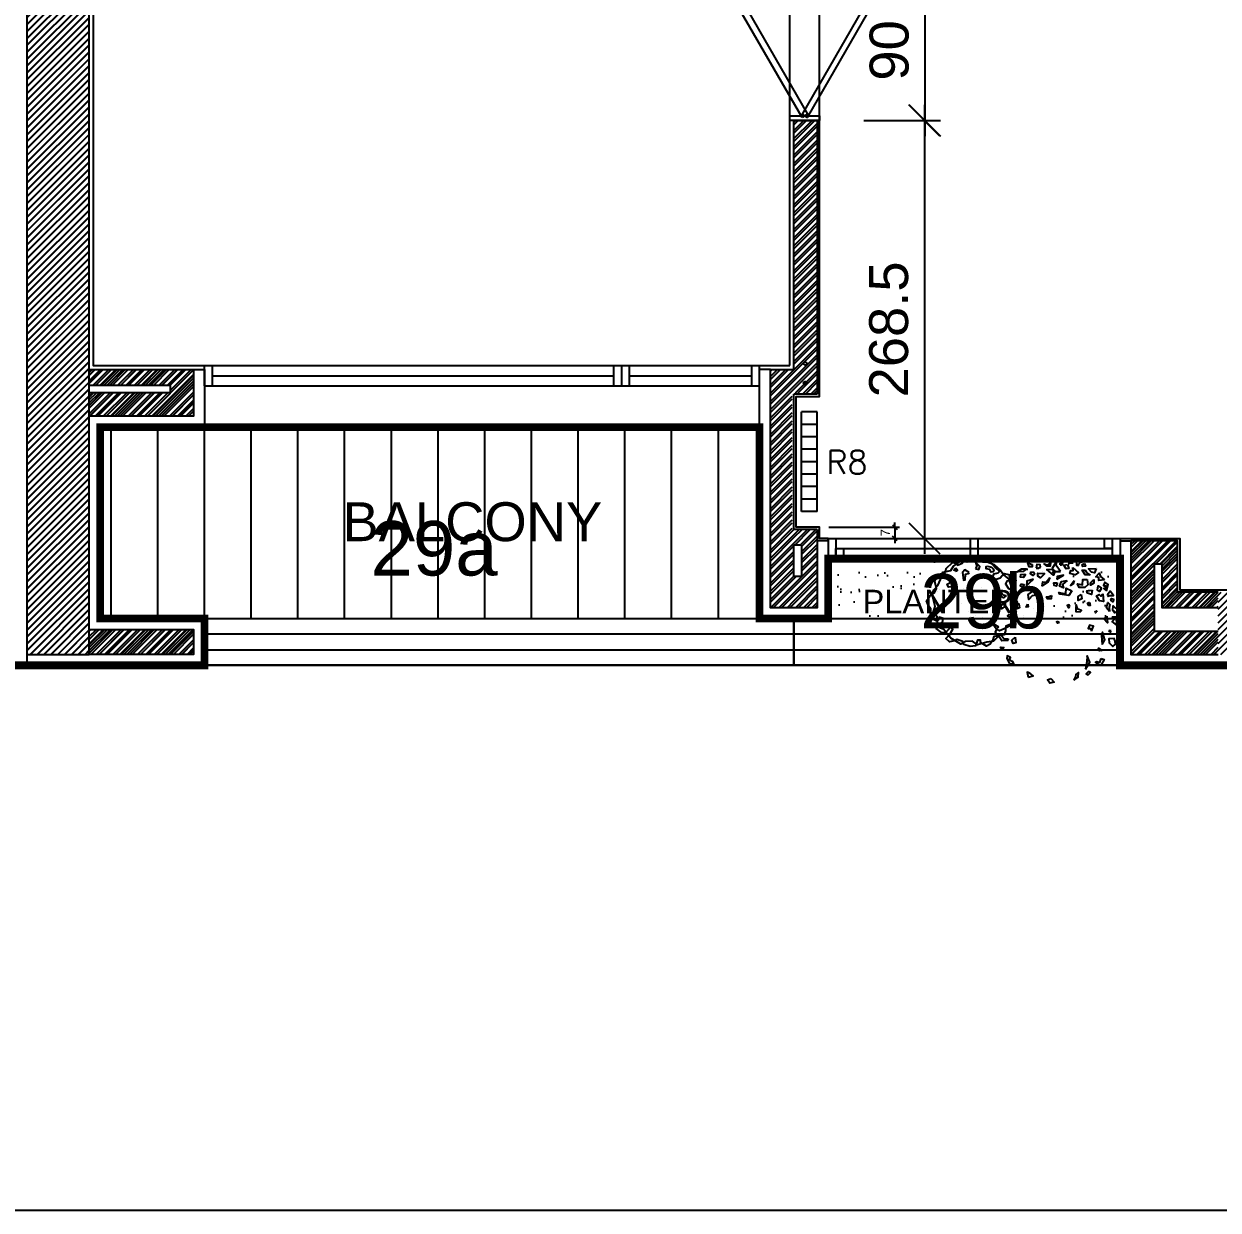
# Model space of a CAD drawing. Extents: x 0 to 47, y -4.1 to 58.5.
# Drawn here: x 27.35 to 35.02, y 0 to 7.62 of the extents above; entities that cross this region are included whole.
import ezdxf
from ezdxf.enums import TextEntityAlignment as Align

# ---------------------------------------------------------------- set-up
doc = ezdxf.new("R2010")
doc.units = 0
doc.header["$MEASUREMENT"] = 0
doc.header["$PDMODE"] = 35
doc.header["$PDSIZE"] = 0.3
doc.linetypes.add('HIDDEN2', pattern=[0.1875, 0.125, -0.0625])
doc.layers.get('0').update_dxf_attribs({"linetype": 'CONTINUOUS'})
doc.layers.get('DEFPOINTS').update_dxf_attribs({"linetype": 'CONTINUOUS'})
for name, color, linetype in [('03', 3, 'CONTINUOUS'), ('04', 4, 'CONTINUOUS'), ('05', 5, 'CONTINUOUS'), ('A-ALU', 9, 'CONTINUOUS'), ('A-AREAS', 6, 'CONTINUOUS'), ('A-AREAS-TXT', 6, 'CONTINUOUS'), ('A-BALUST', 1, 'CONTINUOUS'), ('a-dim', 3, 'CONTINUOUS'), ('A-DOORS', 1, 'CONTINUOUS'), ('A-HATCH-CONC', 8, 'CONTINUOUS'), ('A-HATCH-WALL', 8, 'CONTINUOUS'), ('A-NOMENCLATURE', 3, 'CONTINUOUS'), ('A-PLASTER', 8, 'CONTINUOUS'), ('A-PORTE', 1, 'CONTINUOUS'), ('A-PROJECTION', 9, 'CONTINUOUS'), ('a-revetement', 1, 'CONTINUOUS'), ('a-text-red', 10, 'CONTINUOUS'), ('A-TILES', 137, 'CONTINUOUS'), ('A-TREES', 63, 'CONTINUOUS'), ('A-WALL', 4, 'CONTINUOUS'), ('areaexe', 2, 'CONTINUOUS'), ('Parcelle$0$N-PLOT', 5, 'CONTINUOUS'), ('S-2ND-3RD-4-5-6TH$0$A-STR 2-3-4-5-6', 2, 'CONTINUOUS')]:
    doc.layers.add(name, color=color, linetype=linetype)
doc.styles.add('A100-STEXT', font='Arial Regular.ttf', dxfattribs={"height": 0.25})
doc.styles.add('ATTR', font='romans.shx', dxfattribs={"width": 0.8, "height": 0.7})
doc.styles.add('ROMANS', font='romans')
doc.styles.add('STYLE1', font='Arial Regular.ttf')
doc.dimstyles.new('A100-DIM', dxfattribs={"dimtxt": 0.25, "dimasz": 0.2, "dimexe": 0.1, "dimexo": 0.3, "dimgap": 0.1, "dimtad": 1, "dimlfac": 100, "dimrnd": 0.5, "dimdsep": 46, "dimtxsty": 'A100-STEXT', "dimblk1": 'OBLIQUE', "dimblk2": 'OBLIQUE', "dimsah": 1, "dimcen": -0.05, "dimdle": 0.1, "dimclrd": 15, "dimclre": 15, "dimclrt": 256, "dimadec": 0, "dimazin": 0, "dimtfac": 0.28, "dimtix": 1, "dimtmove": 2, "dimatfit": 3, "dimldrblk": 'OBLIQUE', "dimfxl": 1, "dimtolj": 1, "dimarcsym": 0})
doc.dimstyles.new('A50-DIM', dxfattribs={"dimtxt": 0.1, "dimasz": 0.05, "dimexe": 0.05, "dimexo": 0.1, "dimgap": 0.05, "dimtad": 1, "dimlfac": 100, "dimrnd": 0.5, "dimdsep": 46, "dimtxsty": 'STYLE1', "dimblk": 'OBLIQUE', "dimcen": 0.05, "dimdle": 0.05, "dimclrd": 35, "dimclre": 35, "dimclrt": 256, "dimadec": 0, "dimazin": 0, "dimtfac": 1.4, "dimtix": 1, "dimtmove": 2, "dimatfit": 3, "dimldrblk": 'OPEN90', "dimfxl": 1, "dimtolj": 1, "dimarcsym": 0})
pattern_1 = [(45, (-320.71739, 136.79094), (-0.0265165043, 0.0265165043), []), (45, (-320.699712, 136.79094), (-0.0265165043, 0.0265165043), [])]

# ---------------------------------------------------------------- blocks, each defined once
blk = doc.blocks.new('DEC6')
for points in [[(-54.284, 20.69), (-46.215, 15.988), (-45.848, 14.107), (-55.018, 16.458), (-57.585, 10.345), (-52.817, 1.881), (-56.485, -3.291), (-58.319, -8.934), (-54.284, -13.636), (-49.149, -19.279), (-51.35, -24.921), (-51.35, -30.564), (-49.149, -35.736), (-39.979, -36.677), (-37.779, -34.326), (-34.845, -36.677), (-37.412, -44.67), (-32.644, -49.843), (-23.841, -53.134), (-20.54, -50.783), (-12.471, -53.605), (-11.004, -56.896), (-6.602, -62.539), (0, -62.069), (-0.734, -55.015), (0.367, -46.081), (4.768, -46.081), (5.135, -55.956), (9.536, -59.247), (18.706, -59.247), (18.706, -51.724), (17.605, -47.492), (19.806, -43.26), (24.941, -45.141), (23.841, -48.902), (25.308, -51.253), (33.377, -53.134), (41.08, -43.26), (45.848, -41.849), (52.45, -38.558), (52.817, -30.564), (50.616, -23.04), (52.083, -16.928), (56.851, -13.636), (60.152, -10.815), (61.986, -4.232), (59.052, 1.411), (52.817, 1.411), (51.716, 4.703), (56.485, 5.173), (57.218, 9.405), (59.052, 12.226), (57.218, 23.982), (53.55, 25.862), (49.883, 25.392), (46.582, 31.505), (47.315, 37.618), (43.647, 44.671), (32.277, 46.082), (28.609, 49.844), (27.876, 55.016), (19.439, 58.308), (16.505, 55.956), (5.502, 54.546), (4.401, 55.486), (0, 54.076), (0.367, 51.254), (4.034, 46.082), (2.567, 41.85), (-2.201, 41.85), (-6.236, 47.963), (-6.236, 55.486), (-12.471, 58.778), (-19.073, 54.076), (-15.772, 50.314), (-16.505, 46.082), (-23.841, 43.731), (-34.111, 47.493), (-37.412, 43.261), (-33.377, 36.207), (-39.979, 27.743), (-47.682, 36.207), (-51.717, 32.445), (-46.582, 23.982), (-49.149, 21.631)], [(-22.374, 49.844), (-33.011, 46.552), (-36.678, 40.439), (-44.748, 36.207), (-49.149, 30.094), (-48.049, 25.392), (-51.717, 19.279), (-56.852, 10.815), (-57.218, 5.643), (-53.184, -2.351), (-50.249, -8.463), (-45.848, -9.404), (-46.582, -13.166), (-53.184, -16.928), (-52.45, -24.451), (-46.215, -31.034), (-38.879, -41.849), (-30.443, -42.319), (-23.107, -48.432), (-20.54, -55.015), (-5.135, -57.366), (3.301, -55.956), (9.903, -54.075), (14.304, -55.485), (21.64, -53.134), (27.876, -46.081), (35.211, -45.141), (38.512, -37.147), (45.481, -31.504), (51.716, -27.272), (53.55, -20.689), (53.55, -12.696), (55.384, -4.232), (59.419, 5.643), (52.45, 14.107), (53.184, 20.69), (49.883, 31.975), (42.914, 36.677), (38.879, 43.731), (32.644, 48.903), (26.042, 50.314), (21.273, 54.076), (11.737, 56.897), (0, 56.427), (-7.703, 54.076), (-15.405, 54.076)], [(17.239, 49.844), (12.104, 51.725), (8.803, 51.725), (6.602, 49.844), (6.602, 48.433), (8.436, 46.552), (11.737, 47.963), (16.505, 45.612), (18.339, 48.433)], [(17.972, 35.737), (14.304, 35.267), (15.772, 30.565), (19.806, 31.505)], [(27.876, 37.148), (23.474, 39.029), (24.941, 42.79), (33.377, 43.731), (28.609, 40.439)], [(31.177, 27.743), (38.146, 26.803), (38.146, 21.631), (30.81, 14.577), (29.343, 16.458), (33.377, 22.571), (31.177, 25.862)], [(49.149, 21.16), (45.481, 20.22), (46.215, 17.869), (49.516, 16.928)], [(2.567, 0), (0, 0), (0.733, -1.41)], [(41.813, 2.822), (36.678, -1.88), (40.713, -5.642), (44.748, -3.291)]]:
    blk.add_lwpolyline(points, close=True)
at = {"style": 'ATTR', "width": 0.8, "flags": 9}
blk.add_attdef('ESTCODE', (0, 0), '', height=0.7, dxfattribs=at)
blk = doc.blocks.new('DEC1')
for points in [[(-17.825703, 50.144688), (-15.340965, 55.637398), (-11.893769, 55.475018), (-12.802246, 52.160138), (-14.540878, 53.429518), (-15.347061, 51.420148), (-14.679306, 50.283108)], [(-10.286347, 57.002498), (-6.636353, 53.173978), (-4.977264, 55.300948), (-2.322731, 54.024758), (-2.654549, 58.704078), (-5.640907, 57.002498)], [(2.096443, 60.253408), (0.995445, 56.151728), (3.318161, 54.875548), (7.299967, 55.726328)], [(13.272677, 57.002498), (10.949967, 55.726328), (12.609047, 54.024758), (14.268137, 54.875548)], [(16.259037, 52.323198), (16.922667, 53.599378), (16.590857, 57.002498), (20.904477, 54.450148), (17.918117, 51.472418)], [(-38.104163, 42.886048), (-35.982343, 39.207198), (-33.437553, 39.947208), (-31.223573, 43.364378)], [(-27.902623, 48.490098), (-28.642653, 45.945318), (-26.266303, 45.915268), (-25.694743, 47.690008)], [(-22.482173, 47.292998), (-22.915303, 48.664658), (-25.556323, 50.836408), (-20.701343, 52.081818), (-20.707443, 47.864548)], [(-17.061733, 46.095918), (-21.688173, 40.867878), (-18.577893, 39.165388), (-13.789101, 40.946228), (-14.889992, 43.454908), (-16.965533, 43.184148)], [(-12.70607, 49.248398), (-13.313744, 45.632738), (-10.937401, 45.602688), (-9.258873, 49.086028)], [(-2.654549, 51.047028), (-4.645447, 48.494678), (-3.318176, 45.091538), (-1.990913, 46.793108)], [(2.322716, 47.218508), (-1.327278, 43.815368), (-0.66365, 40.412228), (3.318161, 37.009098), (6.636337, 38.710668), (2.654526, 40.837618), (5.309077, 44.666158)], [(2.654526, 51.897798), (6.304517, 49.345458), (10.949967, 51.047028), (8.959067, 52.748598), (6.304517, 51.897798)], [(19.245397, 47.643888), (12.277227, 47.218508), (13.272677, 43.815368), (17.918117, 41.688418), (18.913577, 44.240768), (17.254487, 45.516938)], [(21.568117, 51.047028), (27.209017, 53.173978), (29.531737, 50.621628), (26.545377, 48.920058), (26.213557, 51.047028), (24.222657, 50.196248), (23.890837, 48.920058)], [(24.554477, 46.793108), (21.568117, 44.666158), (23.227197, 42.964588), (26.877177, 44.240768)], [(25.549927, 37.859878), (32.186277, 39.561448), (34.177167, 43.389968), (33.181717, 35.307528), (29.199917, 34.882128)], [(31.522627, 48.069288), (29.863537, 46.367708), (28.536287, 43.389968), (32.186277, 45.516938)], [(36.831707, 44.240768), (35.836257, 42.539188), (37.163527, 41.263018), (40.481707, 41.688418)], [(-44.561383, 31.831348), (-39.273253, 31.705098), (-39.604093, 34.382268), (-36.824663, 35.356908), (-40.368063, 38.431048), (-41.276543, 35.116178)], [(-31.801213, 37.372358), (-27.415503, 38.148518), (-25.333863, 42.636518), (-27.944843, 42.431948), (-29.220293, 39.953298)], [(-12.277245, 32.755178), (-14.599968, 30.628218), (-13.604515, 29.777438), (-11.2818, 30.628218)], [(-7.299988, 42.539188), (-9.290886, 39.136068), (-5.640907, 37.859878), (-3.981812, 39.136068)], [(-1.990913, 33.180578), (-4.977264, 30.628218), (-3.318176, 27.225088), (-0.99546, 30.202838)], [(10.949967, 39.136068), (9.622697, 36.158308), (10.618147, 33.605958), (10.949967, 36.158308)], [(15.927217, 35.307528), (16.922667, 29.777438), (14.268137, 28.075868), (17.918117, 26.799688), (19.245397, 31.479008)], [(23.890837, 30.202838), (21.568117, 37.009098), (25.218107, 32.329788)], [(29.531737, 34.031358), (28.536287, 31.053608), (36.499887, 31.479008), (33.181717, 34.456738)], [(37.495347, 38.285278), (35.836257, 35.732928), (38.158977, 34.031358), (41.477157, 34.031358), (38.158977, 35.307528)], [(40.813507, 40.412228), (40.481707, 39.136068), (42.804427, 37.434478), (45.458957, 37.859878)], [(-42.472623, 24.672728), (-44.131713, 23.396548), (-42.804433, 22.971158)], [(-32.518103, 32.329788), (-36.831723, 28.075868), (-31.854473, 28.926648)], [(-22.563583, 30.628218), (-22.563583, 28.501248), (-21.568133, 29.352038)], [(-5.640907, 20.844198), (-7.963623, 18.291858), (-11.2818, 20.418808), (-11.2818, 22.120378), (-7.963623, 20.844198), (-4.313629, 22.971158)], [(6.636337, 30.628218), (6.304517, 25.523518), (13.272677, 21.269598), (14.931767, 22.120378), (9.290877, 25.098128), (12.277227, 29.352038)], [(21.568117, 28.075868), (20.240847, 25.098128), (22.231747, 24.247348), (23.890837, 25.948898)], [(29.863537, 27.650488), (28.536287, 22.971158), (30.527177, 17.441068), (32.186277, 20.418808), (29.863537, 22.120378)], [(35.504437, 27.650488), (36.168077, 22.120378), (39.154437, 21.694998), (40.813507, 23.821948)], [(44.795317, 26.374298), (42.804427, 28.075868), (42.472607, 29.777438), (43.799877, 31.053608), (46.454417, 29.352038)], [(46.454417, 20.844198), (44.463497, 22.120378), (42.472607, 21.269598), (42.804427, 19.568028), (45.458957, 19.142638)], [(49.772577, 26.799688), (48.445307, 25.098128), (50.436227, 23.396548), (53.754397, 25.523518)], [(-52.427143, 19.568028), (-50.104423, 20.844198), (-46.786243, 17.441068), (-49.108973, 14.888718), (-53.754413, 14.463338), (-54.418043, 17.441068)], [(-45.127153, 9.784018), (-44.463523, 14.463338), (-38.490813, 18.717258), (-39.818083, 15.739508)], [(-30.195383, 13.187148), (-28.536293, 17.866458), (-25.218123, 16.164898), (-26.213573, 13.187148), (-27.872663, 14.463338)], [(-0.66365, 18.717258), (0.663628, 19.142638), (1.659081, 17.441068), (-0.66365, 16.590288)], [(18.581767, 15.739508), (16.922667, 13.187148), (19.245397, 11.060198), (21.236297, 11.910978), (19.577217, 13.612548)], [(40.481707, 17.015668), (43.799877, 11.910978), (41.477157, 8.507848), (41.145337, 11.910978)], [(48.777127, 16.164898), (48.445307, 12.761768), (50.768037, 11.060198), (52.095307, 13.187148)], [(51.099847, 20.418808), (52.095307, 16.590288), (56.077117, 13.187148), (54.418027, 17.866458)], [(-52.427143, -0.850769), (-55.081683, 0.4254), (-56.077133, -5.104706), (-55.081683, -6.380875), (-50.436243, -6.380875), (-51.099873, -5.104706), (-53.754413, -4.253914)], [(-48.445333, 5.530108), (-46.786243, 3.828518), (-44.795343, 5.104708)], [(-0.66365, 1.276169), (-2.322731, 0.4254), (-1.327278, -0.425384), (0, 0)], [(29.531737, 7.231658), (31.854457, 4.679318), (32.186277, 0), (35.504437, 3.403137), (33.513537, 9.784018)], [(46.454417, 6.380878), (46.122607, 4.679318), (43.468057, 5.104708), (43.799877, 7.657058)], [(49.440767, 0.4254), (49.772577, -4.679306), (43.799877, -7.231651), (47.449857, -3.828529)], [(52.095307, 5.955488), (54.086217, 3.403137), (55.745307, 4.679318), (54.418027, 8.082458)], [(-47.449883, -17.015672), (-46.454433, -9.784004), (-41.145353, -6.806266), (-44.131713, -11.06018)], [(30.195357, -3.828529), (28.536287, -5.53009), (29.863537, -6.806266)], [(50.436227, -9.784004), (51.099847, -13.187141), (53.754397, -13.187141), (55.413487, -10.634796), (53.090757, -11.06018)], [(-50.768053, -17.015672), (-50.436243, -19.993412), (-52.427143, -19.568022), (-52.758963, -16.590282)], [(47.118057, -15.739494), (45.127137, -17.866462), (46.122607, -22.120372), (48.445307, -19.568022)], [(-45.458983, -31.478992), (-46.786243, -26.799672), (-44.463523, -23.396552), (-43.468073, -26.374292), (-44.463523, -28.075852)], [(48.113497, -26.799672), (45.127137, -28.501252), (45.458957, -32.755162), (47.118057, -30.202822)], [(20.572657, -34.456732), (16.922667, -37.859872), (18.249947, -39.986832), (21.236297, -38.285262)], [(24.554477, -39.561442), (23.890837, -40.837612), (27.872647, -44.666142), (34.508987, -42.539172), (32.186277, -40.412222), (27.872647, -41.688402)], [(38.158977, -36.583692), (38.822617, -39.136042), (45.127137, -37.434482)], [(-28.204473, -43.389972), (-32.518103, -44.240752), (-30.195383, -47.218492), (-26.545393, -46.367702)], [(-11.2818, -55.300932), (-13.936333, -51.472412), (-10.286347, -51.472412), (-7.963623, -52.323192)], [(9.622697, -56.151712), (6.304517, -54.024762), (8.295417, -52.748592), (8.959067, -53.173982), (12.277227, -53.173982), (12.277227, -51.472412), (15.595407, -51.897802), (14.268137, -54.024762)], [(22.563567, -50.621622), (25.218107, -49.770842), (22.563567, -48.069272)]]:
    blk.add_lwpolyline(points, close=True)
at = {"style": 'ATTR', "width": 0.8, "flags": 9}
blk.add_attdef('ESTCODE', (0, 0), '', height=0.7, dxfattribs=at)
blk = doc.blocks.new('P90E19H')
at = {"layer": 'A-PORTE'}
for p, q in [((0, 0), (-0.19, 0)), ((-0.19, 0), (-0.19, -0.03)), ((0, -0.03), (0, 0)), ((-0.19, -0.03), (0, -0.03)), ((-0.19, -0.9), (-0.19, -0.87)), ((-0.19, -0.87), (0, -0.87)), ((0, -0.9), (-0.19, -0.9)), ((0, -0.87), (0, -0.9)), ((0, -0.87), (0, -0.9))]:
    blk.add_line(p, q, dxfattribs=at)
for points in [[(-0.1123, -0.88), (-0.5323, -0.1525), (-0.4977, -0.1325), (-0.0777, -0.86)], [(-0.0777, -0.88), (0.3423, -0.1525), (0.3077, -0.1325), (-0.1123, -0.86)]]:
    blk.add_lwpolyline(points, close=True, dxfattribs=at)
blk.add_arc((-0.095, -0.87), 0.84, 58.63569, 121.36431, dxfattribs=at)
blk = doc.blocks.new('_OBLIQUE')
at = {"color": 0, "linetype": 'ByBlock'}
blk.add_line((-0.5, -0.5), (0.5, 0.5), dxfattribs=at)
blk = doc.blocks.new('*D286')
at = {"color": 35, "lineweight": -2, "transparency": 16777216}
for p, q in [((32.5184, 4.3875), (32.9716, 4.3875)), ((32.9416, 4.3875), (32.9416, 4.4175)), ((32.9416, 4.3875), (32.9416, 4.315)), ((32.5184, 4.315), (32.9716, 4.315)), ((32.9416, 4.315), (32.9416, 4.285))]:
    blk.add_line(p, q, dxfattribs=at)
at = {"layer": 'DEFPOINTS', "color": 0, "transparency": 16777216}
for p in [(32.4584, 4.3875), (32.4584, 4.315), (32.9416, 4.315)]:
    blk.add_point(p, dxfattribs=at)
at = {"color": 35, "lineweight": -2, "transparency": 16777216, "xscale": 0.03, "yscale": 0.03, "zscale": 0.03}
for p, rotation in [((32.9416, 4.3875), 270), ((32.9416, 4.315), 90)]:
    blk.add_blockref('_OBLIQUE', p, dxfattribs=dict(at, rotation=rotation))
at = {"transparency": 16777216, "insert": (32.8816, 4.3512), "char_height": 0.06, "attachment_point": 5, "rotation": 90, "style": 'STYLE1'}
blk.add_mtext('\\A1;7', dxfattribs=at)
blk = doc.blocks.new('_Open90')
at = {"color": 0, "linetype": 'ByBlock', "lineweight": -2}
for p, q in [((0, 0), (-1, 0)), ((-0.5, 0.5), (0, 0)), ((0, 0), (-0.5, -0.5))]:
    blk.add_line(p, q, dxfattribs=at)
blk = doc.blocks.new('*D304')
at = {"layer": 'a-dim', "color": 15, "lineweight": -2, "transparency": 16777216}
for p, q in [((33.1345, 8), (33.1345, 6.9)), ((32.7584, 7.9), (33.2345, 7.9)), ((32.7584, 7), (33.2345, 7))]:
    blk.add_line(p, q, dxfattribs=at)
at = {"layer": 'DEFPOINTS', "color": 0, "transparency": 16777216}
for p in [(32.4584, 7.9), (32.4584, 7), (33.1345, 7)]:
    blk.add_point(p, dxfattribs=at)
at = {"layer": 'a-dim', "color": 15, "lineweight": -2, "transparency": 16777216, "xscale": 0.2, "yscale": 0.2, "zscale": 0.2}
for p, rotation in [((33.1345, 7.9), 90), ((33.1345, 7), 270)]:
    blk.add_blockref('_OBLIQUE', p, dxfattribs=dict(at, rotation=rotation))
at = {"layer": 'a-dim', "transparency": 16777216, "insert": (32.9069, 7.45), "char_height": 0.25, "attachment_point": 5, "rotation": 90, "style": 'A100-STEXT'}
blk.add_mtext('\\A1;90', dxfattribs=at)
blk = doc.blocks.new('*D305')
at = {"layer": 'a-dim', "color": 15, "lineweight": -2, "transparency": 16777216}
for p, q in [((33.1317, 7.1), (33.1317, 4.215)), ((32.7434, 7), (33.2317, 7)), ((32.7434, 4.315), (33.2317, 4.315))]:
    blk.add_line(p, q, dxfattribs=at)
at = {"layer": 'DEFPOINTS', "color": 0, "transparency": 16777216}
for p in [(32.4434, 7), (32.4434, 4.315), (33.1317, 4.315)]:
    blk.add_point(p, dxfattribs=at)
at = {"layer": 'a-dim', "color": 15, "lineweight": -2, "transparency": 16777216, "xscale": 0.2, "yscale": 0.2, "zscale": 0.2}
for p, rotation in [((33.1317, 7), 90), ((33.1317, 4.315), 270)]:
    blk.add_blockref('_OBLIQUE', p, dxfattribs=dict(at, rotation=rotation))
at = {"layer": 'a-dim', "transparency": 16777216, "insert": (32.904, 5.6575), "char_height": 0.25, "attachment_point": 5, "rotation": 90, "style": 'A100-STEXT'}
blk.add_mtext('\\A1;268.5', dxfattribs=at)

msp = doc.modelspace()

# ---------------------------------------------------------------- hatches: boundary and pattern name
at = {"layer": 'A-HATCH-CONC'}
h = msp.add_hatch(dxfattribs=at)
h.set_pattern_fill('ANSI31', color=256, scale=0.25, angle=-720, style=0)
h.set_pattern_definition([(45, (-139.766827, -8.86163), (-0.022097087, 0.022097087), [])])
h.paths.add_polyline_path([(32.39337, 16.85), (32.39337, 16.65), (32.69337, 16.65), (32.69337, 17.15), (32.44337, 17.15), (32.44337, 17.05), (32.44337, 16.85)])
h.paths.add_polyline_path([(31.34337, 16.65), (31.34337, 17.05), (27.76837, 17.05), (27.76837, 20.15658), (27.36837, 20.15658), (27.36837, 3.57), (27.76837, 3.57), (27.76837, 12.85), (29.61837, 12.85), (29.91837, 12.85), (29.91837, 13.5), (29.66837, 13.5), (29.66837, 13.1), (29.36837, 13.1), (29.36837, 13.15), (27.76837, 13.15), (27.76837, 16.65), (29.36837, 16.65), (29.36837, 16.7), (29.66837, 16.7), (29.66837, 16.3), (29.91837, 16.3), (29.91837, 16.65)])
h = msp.add_hatch(dxfattribs=at)
h.set_pattern_fill('ANSI31', color=256, scale=0.25, style=0)
h.paths.add_polyline_path([(35.81837, 3.97), (35.01837, 3.97), (35.01837, 3.57), (35.81837, 3.57)])
h = msp.add_hatch(dxfattribs=at)
h.set_pattern_fill('ANSI31', color=256, scale=0.25, style=0)
h.paths.add_polyline_path([(35.81837, 3.97), (35.01837, 3.97), (35.01837, 3.57), (35.81837, 3.57)])
at = {"layer": 'A-HATCH-WALL'}
h = msp.add_hatch(dxfattribs=at)
h.set_pattern_fill('ANSI32', color=256, scale=0.1, style=0)
h.set_pattern_definition([(45, (-320.71739, 136.79094), (-0.0265165043, 0.0265165043), []), (45, (-320.699712, 136.79094), (-0.0265165043, 0.0265165043), [])])
h.paths.add_polyline_path([(32.29337, 5.2425), (32.34337, 5.2425), (32.34337, 5.25), (32.29337, 5.25)])
h.paths.add_polyline_path([(32.29337, 3.87), (32.29337, 4.3725), (32.28337, 4.3725), (32.28337, 5.2425), (32.44337, 5.2425), (32.44337, 7), (32.29337, 7), (32.29337, 5.4), (32.14337, 5.4), (32.14337, 3.87)])
h = msp.add_hatch(dxfattribs=at)
h.set_pattern_fill('ANSI32', color=256, scale=0.25, style=0)
h.paths.add_polyline_path([(28.43837, 5.4), (27.76837, 5.4), (27.76837, 5.3), (28.28837, 5.3), (28.28837, 5.25), (27.76837, 5.25), (27.76837, 5.1), (28.43837, 5.1)])
h = msp.add_hatch(dxfattribs=at)
h.set_pattern_fill('ANSI32', color=256, scale=0.1, style=0)
h.set_pattern_definition(pattern_1)
h.paths.add_polyline_path([(28.43837, 5.4), (27.76837, 5.4), (27.76837, 5.3), (28.28837, 5.3), (28.28837, 5.25), (27.76837, 5.25), (27.76837, 5.1), (28.43837, 5.1)])
h = msp.add_hatch(dxfattribs=at)
h.set_pattern_fill('ANSI32', color=256, scale=0.1, style=0)
h.set_pattern_definition([(45, (-320.71739, 136.79094), (-0.0265165043, 0.0265165043), []), (45, (-320.699712, 136.79094), (-0.0265165043, 0.0265165043), [])])
h.paths.add_polyline_path([(32.34337, 4.07), (32.29337, 4.07), (32.29337, 3.87), (32.44337, 3.87), (32.44337, 4.3725), (32.29337, 4.3725), (32.29337, 4.2725), (32.34337, 4.2725)])
h = msp.add_hatch(dxfattribs=at)
h.set_pattern_fill('ANSI32', color=256, scale=0.25, style=0)
h.paths.add_polyline_path([(35.01837, 3.72), (34.60837, 3.72), (34.60837, 4.15), (34.65837, 4.15), (34.65837, 3.87), (35.01837, 3.87), (35.01837, 3.97), (34.75837, 3.97), (34.75837, 4.3), (34.45837, 4.3), (34.45837, 3.57), (35.01837, 3.57)])
h = msp.add_hatch(dxfattribs=at)
h.set_pattern_fill('ANSI32', color=256, scale=0.1, style=0)
h.set_pattern_definition(pattern_1)
h.paths.add_polyline_path([(35.01837, 3.72), (34.60837, 3.72), (34.60837, 4.15), (34.65837, 4.15), (34.65837, 3.87), (35.01837, 3.87), (35.01837, 3.97), (34.75837, 3.97), (34.75837, 4.3), (34.45837, 4.3), (34.45837, 3.57), (35.01837, 3.57)])
h = msp.add_hatch(dxfattribs=at)
h.set_pattern_fill('ANSI32', color=256, scale=0.25, style=0)
h.paths.add_polyline_path([(28.43837, 3.73), (27.76837, 3.73), (27.76837, 3.57), (28.43837, 3.57)])
h = msp.add_hatch(dxfattribs=at)
h.set_pattern_fill('ANSI32', color=256, scale=0.1, style=0)
h.set_pattern_definition(pattern_1)
h.paths.add_polyline_path([(28.43837, 3.73), (27.76837, 3.73), (27.76837, 3.57), (28.43837, 3.57)])
at = {"layer": 'A-TILES'}
h = msp.add_hatch(dxfattribs=at)
h.set_pattern_fill('_USER', color=256, scale=0.3, angle=90, style=0, pattern_type=0)
h.set_pattern_definition([(90, (30.60837, 8.1), (-0.3, 2e-17), [])])
h.paths.add_polyline_path([(28.50837, 5.03), (27.83837, 5.03), (27.83837, 3.8), (28.50837, 3.8), (32.07337, 3.8), (32.07337, 5.03)])
at = {"layer": 'A-TREES'}
h = msp.add_hatch(dxfattribs=at)
h.set_pattern_fill('AR-SAND', color=256, scale=0.1, style=0)
h.set_pattern_definition([(37.5, (30.60837, 8.1), (-0.0062993, 0.1926824), [0, -0.152, 0, -0.17, 0, -0.1625]), (7.5, (30.60837, 8.1), (0.176978, 0.282215), [0, -0.082, 0, -0.137, 0, -0.0525]), (327.5, (30.48537, 8.1), (0.311414, 0.000566), [0, -0.05, 0, -0.18, 0, -0.235]), (317.5, (30.48537, 8.1), (0.300613, 0.087768), [0, -0.025, 0, -0.118, 0, -0.135])])
h.paths.add_polyline_path([(32.51337, 4.2), (32.51337, 3.8), (34.38837, 3.8), (34.38837, 4.2)])

# ---------------------------------------------------------------- linework, layer by layer
at = {"layer": '04'}
for p, q in [((32.29337, 4.3725), (32.29337, 5.2425)), ((32.44337, 5.2425), (32.29337, 5.2425)), ((32.34337, 4.4875), (32.34337, 5.1275)), ((32.44337, 5.1275), (32.34337, 5.1275)), ((32.34337, 4.4875), (32.34337, 5.1275)), ((32.44337, 5.1275), (32.34337, 5.1275)), ((32.44337, 4.4875), (32.44337, 5.1275)), ((32.44337, 4.4875), (32.44337, 5.1275)), ((32.44337, 5.0475), (32.34337, 5.0475)), ((32.44337, 5.0475), (32.34337, 5.0475)), ((32.44337, 4.9675), (32.34337, 4.9675)), ((32.44337, 4.9675), (32.34337, 4.9675)), ((32.44337, 4.8875), (32.34337, 4.8875)), ((32.44337, 4.8875), (32.34337, 4.8875)), ((32.44337, 4.8075), (32.34337, 4.8075)), ((32.44337, 4.8075), (32.34337, 4.8075)), ((32.44337, 4.7275), (32.34337, 4.7275)), ((32.44337, 4.7275), (32.34337, 4.7275)), ((32.44337, 4.6475), (32.34337, 4.6475)), ((32.44337, 4.6475), (32.34337, 4.6475)), ((32.44337, 4.5675), (32.34337, 4.5675)), ((32.44337, 4.5675), (32.34337, 4.5675)), ((32.44337, 4.4875), (32.34337, 4.4875)), ((32.44337, 4.4875), (32.34337, 4.4875)), ((32.44337, 4.3725), (32.29337, 4.3725)), ((32.34337, 4.2725), (32.29337, 4.2725))]:
    msp.add_line(p, q, dxfattribs=at)
at = {"layer": '05', "linetype": 'HIDDEN2'}
for centre in [(32.36624, 5.43849), (32.36624, 5.31349)]:
    msp.add_circle(centre, 0.01, dxfattribs=at)
at = {"layer": 'A-ALU'}
for p, q in [((28.50837, 5.425), (32.07337, 5.425)), ((28.50837, 5.295), (28.50837, 5.425)), ((28.50837, 5.425), (32.07337, 5.425)), ((28.50837, 5.295), (28.50837, 5.425)), ((28.55837, 5.425), (28.55837, 5.295)), ((28.55837, 5.425), (28.55837, 5.295)), ((31.13837, 5.295), (31.13837, 5.425)), ((31.13837, 5.295), (31.13837, 5.425)), ((31.18837, 5.295), (31.18837, 5.425)), ((31.18837, 5.295), (31.18837, 5.425)), ((31.23837, 5.295), (31.23837, 5.425)), ((31.23837, 5.295), (31.23837, 5.425)), ((32.02337, 5.295), (32.02337, 5.425)), ((32.02337, 5.295), (32.02337, 5.425)), ((32.07337, 5.295), (32.07337, 5.425)), ((32.07337, 5.295), (32.07337, 5.425)), ((28.50837, 5.295), (32.07337, 5.295)), ((28.50837, 5.295), (32.07337, 5.295)), ((28.55837, 5.36), (31.13837, 5.36)), ((28.55837, 5.36), (31.13837, 5.36)), ((31.23837, 5.36), (32.02337, 5.36)), ((31.23837, 5.36), (32.02337, 5.36)), ((28.50837, 5.03), (32.07337, 5.03)), ((28.50837, 5.03), (32.07337, 5.03)), ((32.51337, 4.315), (34.38837, 4.315)), ((32.51337, 4.315), (32.51337, 4.185)), ((32.51337, 4.315), (32.51337, 4.185)), ((32.51337, 4.315), (34.38837, 4.315)), ((32.51337, 4.315), (32.51337, 4.185)), ((32.51337, 4.315), (32.51337, 4.185)), ((32.56337, 4.315), (32.56337, 4.185)), ((32.56337, 4.315), (32.56337, 4.185)), ((32.56337, 4.315), (32.56337, 4.185)), ((32.56337, 4.315), (32.56337, 4.185)), ((33.42587, 4.315), (33.42587, 4.185)), ((33.42587, 4.315), (33.42587, 4.185)), ((33.47587, 4.315), (33.47587, 4.185)), ((33.47587, 4.315), (33.47587, 4.185)), ((34.33837, 4.315), (34.33837, 4.185)), ((34.33837, 4.315), (34.33837, 4.185)), ((34.38837, 4.315), (34.38837, 4.185)), ((34.38837, 4.315), (34.38837, 4.185)), ((32.56337, 4.25), (34.33837, 4.25)), ((32.56337, 4.25), (34.33837, 4.25)), ((32.51337, 4.185), (34.38837, 4.185)), ((32.51337, 4.185), (34.38837, 4.185))]:
    msp.add_line(p, q, dxfattribs=at)
for points in [[(34.28837, 4.315), (34.33837, 4.315), (34.33837, 4.25), (34.28837, 4.25)], [(34.28837, 4.315), (34.33837, 4.315), (34.33837, 4.25), (34.28837, 4.25)], [(32.56337, 4.25), (32.61337, 4.25), (32.61337, 4.185), (32.56337, 4.185)], [(32.56337, 4.25), (32.61337, 4.25), (32.61337, 4.185), (32.56337, 4.185)]]:
    msp.add_lwpolyline(points, close=True, dxfattribs=at)
at = {"layer": 'A-AREAS'}
for points in [[(27.83837, 3.8), (27.83837, 5.03), (32.07337, 5.03), (32.07337, 3.8), (32.29337, 3.8), (32.29337, 3.5), (28.50837, 3.5), (28.50837, 3.8)], [(32.29337, 3.5), (32.29337, 3.8), (32.51337, 3.8), (32.51337, 4.185), (34.38837, 4.185), (34.38837, 3.5)]]:
    msp.add_lwpolyline(points, close=True, dxfattribs=at)
at = {"layer": 'A-BALUST'}
msp.add_lwpolyline([(34.38837, 3.7), (28.50837, 3.7), (28.50837, 3.6), (34.38837, 3.6)], close=True, dxfattribs=at)
msp.add_lwpolyline([(34.38837, 3.7), (28.50837, 3.7), (28.50837, 3.6), (34.38837, 3.6)], close=True, dxfattribs=at)
at = {"layer": 'A-HATCH-CONC'}
for p, q in [((27.36837, 7.61357), (27.76837, 8.01357)), ((27.36837, 7.61357), (27.76837, 8.01357)), ((27.36837, 7.56938), (27.76837, 7.96938)), ((27.36837, 7.56938), (27.76837, 7.96938)), ((27.36837, 7.52518), (27.76837, 7.92518)), ((27.36837, 7.52518), (27.76837, 7.92518)), ((27.36837, 7.48099), (27.76837, 7.88099)), ((27.36837, 7.48099), (27.76837, 7.88099)), ((27.36837, 7.4368), (27.76837, 7.8368)), ((27.36837, 7.4368), (27.76837, 7.8368)), ((27.36837, 7.3926), (27.76837, 7.7926)), ((27.36837, 7.3926), (27.76837, 7.7926)), ((27.36837, 7.34841), (27.76837, 7.74841)), ((27.36837, 7.34841), (27.76837, 7.74841)), ((27.36837, 7.30421), (27.76837, 7.70421)), ((27.36837, 7.30421), (27.76837, 7.70421)), ((27.36837, 7.26002), (27.76837, 7.66002)), ((27.36837, 7.26002), (27.76837, 7.66002)), ((27.36837, 7.21583), (27.76837, 7.61583)), ((27.36837, 7.21583), (27.76837, 7.61583)), ((27.36837, 7.17163), (27.76837, 7.57163)), ((27.36837, 7.17163), (27.76837, 7.57163)), ((27.36837, 7.12744), (27.76837, 7.52744)), ((27.36837, 7.12744), (27.76837, 7.52744)), ((27.36837, 7.08324), (27.76837, 7.48324)), ((27.36837, 7.08324), (27.76837, 7.48324)), ((27.36837, 7.03905), (27.76837, 7.43905)), ((27.36837, 7.03905), (27.76837, 7.43905)), ((27.36837, 6.99485), (27.76837, 7.39485)), ((27.36837, 6.99485), (27.76837, 7.39485)), ((27.36837, 6.95066), (27.76837, 7.35066)), ((27.36837, 6.95066), (27.76837, 7.35066)), ((27.36837, 6.90647), (27.76837, 7.30647)), ((27.36837, 6.90647), (27.76837, 7.30647)), ((27.36837, 6.86227), (27.76837, 7.26227)), ((27.36837, 6.86227), (27.76837, 7.26227)), ((27.36837, 6.81808), (27.76837, 7.21808)), ((27.36837, 6.81808), (27.76837, 7.21808)), ((27.36837, 6.77388), (27.76837, 7.17388)), ((27.36837, 6.77388), (27.76837, 7.17388)), ((27.36837, 6.72969), (27.76837, 7.12969)), ((27.36837, 6.72969), (27.76837, 7.12969)), ((27.36837, 6.68549), (27.76837, 7.0855)), ((27.36837, 6.68549), (27.76837, 7.0855)), ((27.36837, 6.6413), (27.76837, 7.0413)), ((27.36837, 6.6413), (27.76837, 7.0413)), ((27.36837, 6.59711), (27.76837, 6.99711)), ((27.36837, 6.59711), (27.76837, 6.99711)), ((27.36837, 6.55291), (27.76837, 6.95291)), ((27.36837, 6.55291), (27.76837, 6.95291)), ((27.36837, 6.50872), (27.76837, 6.90872)), ((27.36837, 6.50872), (27.76837, 6.90872)), ((27.36837, 6.46452), (27.76837, 6.86452)), ((27.36837, 6.46452), (27.76837, 6.86452)), ((27.36837, 6.42033), (27.76837, 6.82033)), ((27.36837, 6.42033), (27.76837, 6.82033)), ((27.36837, 6.37614), (27.76837, 6.77614)), ((27.36837, 6.37614), (27.76837, 6.77614)), ((27.36837, 6.33194), (27.76837, 6.73194)), ((27.36837, 6.33194), (27.76837, 6.73194)), ((27.36837, 6.28775), (27.76837, 6.68775)), ((27.36837, 6.28775), (27.76837, 6.68775)), ((27.36837, 6.24355), (27.76837, 6.64355)), ((27.36837, 6.24355), (27.76837, 6.64355)), ((27.36837, 6.19936), (27.76837, 6.59936)), ((27.36837, 6.19936), (27.76837, 6.59936)), ((27.36837, 6.15516), (27.76837, 6.55516)), ((27.36837, 6.15516), (27.76837, 6.55516)), ((27.36837, 6.11097), (27.76837, 6.51097)), ((27.36837, 6.11097), (27.76837, 6.51097)), ((27.36837, 6.06678), (27.76837, 6.46678)), ((27.36837, 6.06678), (27.76837, 6.46678)), ((27.36837, 6.02258), (27.76837, 6.42258)), ((27.36837, 6.02258), (27.76837, 6.42258)), ((27.36837, 5.97839), (27.76837, 6.37839)), ((27.36837, 5.97839), (27.76837, 6.37839)), ((27.36837, 5.93419), (27.76837, 6.33419)), ((27.36837, 5.93419), (27.76837, 6.33419)), ((27.36837, 5.89), (27.76837, 6.29)), ((27.36837, 5.89), (27.76837, 6.29)), ((27.36837, 5.84581), (27.76837, 6.24581)), ((27.36837, 5.84581), (27.76837, 6.24581)), ((27.36837, 5.80161), (27.76837, 6.20161)), ((27.36837, 5.80161), (27.76837, 6.20161)), ((27.36837, 5.75742), (27.76837, 6.15742)), ((27.36837, 5.75742), (27.76837, 6.15742)), ((27.36837, 5.71322), (27.76837, 6.11322)), ((27.36837, 5.71322), (27.76837, 6.11322)), ((27.36837, 5.66903), (27.76837, 6.06903)), ((27.36837, 5.66903), (27.76837, 6.06903)), ((27.36837, 5.62483), (27.76837, 6.02483)), ((27.36837, 5.62483), (27.76837, 6.02483)), ((27.36837, 5.58064), (27.76837, 5.98064)), ((27.36837, 5.58064), (27.76837, 5.98064)), ((27.36837, 5.53645), (27.76837, 5.93645)), ((27.36837, 5.53645), (27.76837, 5.93645)), ((27.36837, 5.49225), (27.76837, 5.89225)), ((27.36837, 5.49225), (27.76837, 5.89225)), ((27.36837, 5.44806), (27.76837, 5.84806)), ((27.36837, 5.44806), (27.76837, 5.84806)), ((27.36837, 5.40386), (27.76837, 5.80386)), ((27.36837, 5.40386), (27.76837, 5.80386)), ((27.36837, 5.35967), (27.76837, 5.75967)), ((27.36837, 5.35967), (27.76837, 5.75967)), ((27.36837, 5.31548), (27.76837, 5.71548)), ((27.36837, 5.31548), (27.76837, 5.71548)), ((27.36837, 5.27128), (27.76837, 5.67128)), ((27.36837, 5.27128), (27.76837, 5.67128)), ((27.36837, 5.22709), (27.76837, 5.62709)), ((27.36837, 5.22709), (27.76837, 5.62709)), ((27.36837, 5.18289), (27.76837, 5.58289)), ((27.36837, 5.18289), (27.76837, 5.58289)), ((27.36837, 5.1387), (27.76837, 5.5387)), ((27.36837, 5.1387), (27.76837, 5.5387)), ((27.36837, 5.0945), (27.76837, 5.4945)), ((27.36837, 5.0945), (27.76837, 5.4945)), ((27.36837, 5.05031), (27.76837, 5.45031)), ((27.36837, 5.05031), (27.76837, 5.45031)), ((27.36837, 5.00612), (27.76837, 5.40612)), ((27.36837, 5.00612), (27.76837, 5.40612)), ((27.36837, 4.96192), (27.76837, 5.36192)), ((27.36837, 4.96192), (27.76837, 5.36192)), ((27.36837, 4.91773), (27.76837, 5.31773)), ((27.36837, 4.91773), (27.76837, 5.31773)), ((27.36837, 4.87353), (27.76837, 5.27353)), ((27.36837, 4.87353), (27.76837, 5.27353)), ((27.36837, 4.82934), (27.76837, 5.22934)), ((27.36837, 4.82934), (27.76837, 5.22934)), ((27.36837, 4.78515), (27.76837, 5.18515)), ((27.36837, 4.78515), (27.76837, 5.18515)), ((27.36837, 4.74095), (27.76837, 5.14095)), ((27.36837, 4.74095), (27.76837, 5.14095)), ((27.36837, 4.69676), (27.76837, 5.09676)), ((27.36837, 4.69676), (27.76837, 5.09676)), ((27.36837, 4.65256), (27.76837, 5.05256)), ((27.36837, 4.65256), (27.76837, 5.05256)), ((27.36837, 4.60837), (27.76837, 5.00837)), ((27.36837, 4.60837), (27.76837, 5.00837)), ((27.36837, 4.56417), (27.76837, 4.96417)), ((27.36837, 4.56417), (27.76837, 4.96417)), ((27.36837, 4.51998), (27.76837, 4.91998)), ((27.36837, 4.51998), (27.76837, 4.91998)), ((27.36837, 4.47579), (27.76837, 4.87579)), ((27.36837, 4.47579), (27.76837, 4.87579)), ((27.36837, 4.43159), (27.76837, 4.83159)), ((27.36837, 4.43159), (27.76837, 4.83159)), ((27.36837, 4.3874), (27.76837, 4.7874)), ((27.36837, 4.3874), (27.76837, 4.7874)), ((27.36837, 4.3432), (27.76837, 4.7432)), ((27.36837, 4.3432), (27.76837, 4.7432)), ((27.36837, 4.29901), (27.76837, 4.69901)), ((27.36837, 4.29901), (27.76837, 4.69901)), ((27.36837, 4.25482), (27.76837, 4.65482)), ((27.36837, 4.25482), (27.76837, 4.65482)), ((27.36837, 4.21062), (27.76837, 4.61062)), ((27.36837, 4.21062), (27.76837, 4.61062)), ((27.36837, 4.16643), (27.76837, 4.56643)), ((27.36837, 4.16643), (27.76837, 4.56643)), ((27.36837, 4.12223), (27.76837, 4.52223)), ((27.36837, 4.12223), (27.76837, 4.52223)), ((27.36837, 4.07804), (27.76837, 4.47804)), ((27.36837, 4.07804), (27.76837, 4.47804)), ((27.36837, 4.03384), (27.76837, 4.43384)), ((27.36837, 4.03384), (27.76837, 4.43384)), ((27.36837, 3.98965), (27.76837, 4.38965)), ((27.36837, 3.98965), (27.76837, 4.38965)), ((27.36837, 3.94546), (27.76837, 4.34546)), ((27.36837, 3.94546), (27.76837, 4.34546)), ((27.36837, 3.90126), (27.76837, 4.30126)), ((27.36837, 3.90126), (27.76837, 4.30126)), ((27.36837, 3.85707), (27.76837, 4.25707)), ((27.36837, 3.85707), (27.76837, 4.25707)), ((27.36837, 3.81287), (27.76837, 4.21287)), ((27.36837, 3.81287), (27.76837, 4.21287)), ((27.36837, 3.76868), (27.76837, 4.16868)), ((27.36837, 3.76868), (27.76837, 4.16868)), ((27.36837, 3.72449), (27.76837, 4.12449)), ((27.36837, 3.72449), (27.76837, 4.12449)), ((27.36837, 3.68029), (27.76837, 4.08029)), ((27.36837, 3.68029), (27.76837, 4.08029)), ((27.36837, 3.6361), (27.76837, 4.0361)), ((27.36837, 3.6361), (27.76837, 4.0361)), ((27.36837, 3.5919), (27.76837, 3.9919)), ((27.36837, 3.5919), (27.76837, 3.9919)), ((27.39066, 3.57), (27.76837, 3.94771)), ((27.39066, 3.57), (27.76837, 3.94771)), ((27.43485, 3.57), (27.76837, 3.90351)), ((27.43485, 3.57), (27.76837, 3.90351)), ((27.47905, 3.57), (27.76837, 3.85932)), ((27.47905, 3.57), (27.76837, 3.85932)), ((27.52324, 3.57), (27.76837, 3.81513)), ((27.52324, 3.57), (27.76837, 3.81513)), ((27.56744, 3.57), (27.76837, 3.77093)), ((27.56744, 3.57), (27.76837, 3.77093)), ((27.61163, 3.57), (27.76837, 3.72674)), ((27.61163, 3.57), (27.76837, 3.72674)), ((27.65582, 3.57), (27.76837, 3.68254)), ((27.65582, 3.57), (27.76837, 3.68254)), ((27.70002, 3.57), (27.76837, 3.63835)), ((27.70002, 3.57), (27.76837, 3.63835)), ((27.74421, 3.57), (27.76837, 3.59416)), ((27.74421, 3.57), (27.76837, 3.59416))]:
    msp.add_line(p, q, dxfattribs=at)
at = {"layer": 'A-PLASTER'}
for p, q in [((32.26837, 5.425), (32.26837, 8.675)), ((32.07337, 5.425), (32.26837, 5.425))]:
    msp.add_line(p, q, dxfattribs=at)
for points in [[(32.51337, 4.3), (32.51337, 4.315), (32.45837, 4.315), (32.45837, 4.3875), (32.30837, 4.3875), (32.30837, 5.2275), (32.45837, 5.2275), (32.45837, 10.835), (32.88837, 10.835), (32.88837, 11.015), (32.70837, 11.015), (32.70837, 11.29)], [(30.44337, 9.93483), (30.44337, 9.64467), (29.84337, 9.64467), (29.84337, 8.875), (30.44337, 8.875), (30.44337, 8.675), (27.79337, 8.675), (27.79337, 5.425), (28.50837, 5.425)], [(34.38837, 4.315), (34.77337, 4.315), (34.77337, 3.985), (35.83801, 3.985), (38.5369, 4.25046)], [(34.38837, 4.315), (34.77337, 4.315), (34.77337, 3.985), (35.83801, 3.985), (36.78877, 4.07852), (36.80248, 3.93919), (38.19575, 4.07623), (38.18205, 4.21556), (38.5369, 4.25046)]]:
    msp.add_lwpolyline(points, dxfattribs=at)
at = {"layer": 'A-PROJECTION'}
for p, q in [((28.50837, 3.8), (32.07337, 3.8)), ((28.50837, 3.8), (32.07337, 3.8)), ((32.51337, 3.8), (34.38837, 3.8)), ((32.51337, 3.8), (34.38837, 3.8)), ((28.50837, 3.5), (34.38837, 3.5)), ((28.50837, 3.5), (34.38837, 3.5))]:
    msp.add_line(p, q, dxfattribs=at)
at = {"layer": 'a-revetement'}
for p, q in [((28.43837, 5.4), (28.50837, 5.4)), ((28.43837, 5.4), (28.50837, 5.4)), ((28.50837, 5.4), (28.50837, 5.03)), ((28.50837, 5.4), (28.50837, 5.03)), ((32.07337, 3.8), (32.07337, 5.4)), ((32.14337, 5.4), (32.07337, 5.4)), ((32.07337, 3.8), (32.07337, 5.4)), ((32.14337, 5.4), (32.07337, 5.4)), ((27.83837, 5.03), (27.83837, 3.8)), ((28.50837, 5.03), (27.83837, 5.03)), ((27.83837, 5.03), (27.83837, 3.8)), ((28.50837, 5.03), (27.83837, 5.03)), ((32.51337, 4.3), (32.44337, 4.3)), ((32.51337, 4.3), (32.44337, 4.3)), ((32.51337, 4.3), (32.51337, 3.8)), ((32.51337, 4.3), (32.51337, 3.8)), ((34.38837, 4.3), (34.38837, 3.5)), ((34.38837, 4.3), (34.45837, 4.3)), ((34.38837, 4.3), (34.38837, 3.5)), ((34.38837, 4.3), (34.45837, 4.3)), ((27.83837, 3.8), (28.50837, 3.8)), ((27.83837, 3.8), (28.50837, 3.8)), ((28.50837, 3.8), (28.50837, 3.5)), ((28.50837, 3.8), (28.50837, 3.5)), ((32.07337, 3.8), (32.51337, 3.8)), ((32.07337, 3.8), (32.51337, 3.8)), ((27.36837, 3.57), (27.36837, 3.5)), ((27.36837, 3.57), (27.36837, 3.5)), ((28.50837, 3.5), (27.36837, 3.5)), ((28.50837, 3.5), (27.36837, 3.5)), ((34.38837, 3.5), (35.8618, 3.5)), ((34.38837, 3.5), (35.8618, 3.5))]:
    msp.add_line(p, q, dxfattribs=at)
at = {"layer": 'A-WALL'}
for p, q in [((32.44337, 5.25), (32.44337, 5.2425)), ((32.44337, 4.3725), (32.44337, 4.07))]:
    msp.add_line(p, q, dxfattribs=at)
for points in [[(32.44337, 4.3725), (32.44337, 3.87), (32.14337, 3.87), (32.14337, 5.4), (32.29337, 5.4), (32.29337, 7), (32.44337, 7), (32.44337, 5.2425)], [(27.76837, 5.4), (28.43837, 5.4), (28.43837, 5.1), (27.76837, 5.1)], [(27.76837, 5.4), (28.43837, 5.4), (28.43837, 5.1), (27.76837, 5.1)], [(27.76837, 5.3), (28.28837, 5.3), (28.28837, 5.25), (27.76837, 5.25)], [(27.76837, 5.3), (28.28837, 5.3), (28.28837, 5.25), (27.76837, 5.25)], [(35.01837, 3.97), (34.75837, 3.97), (34.75837, 4.3), (34.45837, 4.3), (34.45837, 3.57), (35.01837, 3.57)], [(35.01837, 3.97), (34.75837, 3.97), (34.75837, 4.3), (34.45837, 4.3), (34.45837, 3.57), (35.01837, 3.57)], [(32.34337, 4.2725), (32.34337, 4.07), (32.29337, 4.07), (32.29337, 4.2725)], [(35.01837, 3.87), (34.65837, 3.87), (34.65837, 4.15), (34.60837, 4.15), (34.60837, 3.72), (35.01837, 3.72)], [(35.01837, 3.87), (34.65837, 3.87), (34.65837, 4.15), (34.60837, 4.15), (34.60837, 3.72), (35.01837, 3.72)], [(27.76837, 3.73), (28.43837, 3.73), (28.43837, 3.57), (27.76837, 3.57)], [(27.76837, 3.73), (28.43837, 3.73), (28.43837, 3.57), (27.76837, 3.57)]]:
    msp.add_lwpolyline(points, dxfattribs=at)
at = {"layer": 'areaexe', "const_width": 0.05}
msp.add_lwpolyline([(25.32362, 3.5), (28.50837, 3.5), (28.50837, 3.8), (27.83837, 3.8), (27.83837, 5.03), (32.07337, 5.03), (32.07337, 3.8), (32.51337, 3.8), (32.51337, 4.185), (34.38837, 4.185), (34.38837, 3.8), (34.38837, 3.5), (35.8618, 3.5), (38.90837, 3.79966), (38.90837, 4.3), (38.90837, 10.6), (38.90837, 10.8), (41.90837, 10.8), (41.90837, 18.67), (39.21837, 18.67), (39.21837, 22.08), (41.90837, 22.08), (41.90837, 24.34)], dxfattribs=at)
at = {"layer": 'Parcelle$0$N-PLOT'}
msp.add_lwpolyline([(0, 0), (38.90837, 0, 0.4142136), (41.90837, 3), (41.90837, 55.45463, 0.4229554), (38.81912, 58.4533), (0, 57.29794)], format="xyb", close=True, dxfattribs=at)
at = {"layer": 'S-2ND-3RD-4-5-6TH$0$A-STR 2-3-4-5-6'}
for p, q in [((27.36837, 20.33), (27.36837, 3.57)), ((27.76837, 3.57), (27.76837, 12.85)), ((27.36837, 3.57), (27.76837, 3.57))]:
    msp.add_line(p, q, dxfattribs=at)
msp.add_lwpolyline([(31.34337, 17.05), (27.76837, 17.05), (27.76837, 20.33), (27.43837, 20.33), (27.43837, 20.33), (27.36837, 20.33), (27.36837, 3.57), (27.76837, 3.57), (27.76837, 12.85), (29.91837, 12.85), (29.91837, 13.5), (29.66837, 13.5), (29.66837, 13.1), (29.36837, 13.1), (29.36837, 13.15), (27.76837, 13.15), (27.76837, 16.65), (29.36837, 16.65), (29.36837, 16.7), (29.66837, 16.7), (29.66837, 16.3), (29.91837, 16.3), (29.91837, 16.65), (31.39337, 16.65)], dxfattribs=at)

# ---------------------------------------------------------------- block references
at = {"layer": 'A-DOORS'}
msp.add_blockref('P90E19H', (32.45837, 7.9), dxfattribs=at)
at = {"layer": 'A-TREES'}
for name, p, xscale, yscale, zscale, rotation in [('DEC6', (33.45371, 3.90149), -0.004751995929174765, 0.004752003774228797, 0.004752000000000001, 321.3196377522352), ('DEC1', (33.9804, 3.77973), -0.007085878270507523, 0.007085879891747027, 0.00708588, 321.3196686951002)]:
    msp.add_blockref(name, p, dxfattribs=dict(at, xscale=xscale, yscale=yscale, zscale=zscale, rotation=rotation))

# ---------------------------------------------------------------- texts
at = {"layer": '03', "ltscale": 0.5, "style": 'ROMANS'}
for p in [(32.50248, 4.73013), (32.50248, 4.73013), (32.50248, 4.72972)]:
    msp.add_text('R8', height=0.15, dxfattribs=at).set_placement(p)
at = {"layer": 'A-AREAS-TXT', "style": 'A100-STEXT'}
for s, p in [('29a', (29.98278, 4.07665)), ('29b', (33.51302, 3.73689))]:
    msp.add_text(s, height=0.35, dxfattribs=at).set_placement(p, align=Align.CENTER)
at = {"layer": 'A-NOMENCLATURE', "style": 'A100-STEXT'}
msp.add_text('BALCONY', height=0.25, dxfattribs=at).set_placement((30.22857, 4.42229), align=Align.MIDDLE)
at = {"layer": 'a-text-red', "style": 'A100-STEXT'}
msp.add_text('PLANTER', height=0.15, dxfattribs=at).set_placement((32.73458, 3.8348))
msp.add_text('PLANTER', height=0.15, dxfattribs=at).set_placement((32.73458, 3.8348))

# ---------------------------------------------------------------- dimensions: what is measured, and where the dimension line sits
dim = msp.add_linear_dim(base=(32.94159, 4.315), p1=(32.45837, 4.3875), p2=(32.45837, 4.315), angle=90, dimstyle='A50-DIM', override={"dimscale": 0.6})
dim.commit()
dim.dimension.update_dxf_attribs({"geometry": '*D286', "text_midpoint": (32.88159, 4.35125)})
at = {"layer": 'a-dim'}
for p1, p2, distance, picture, middle in [((32.45837, 7.9), (32.45837, 7), 0.67615, '*D304', (32.90687, 7.45)), ((32.44337, 7), (32.44337, 4.315), 0.68832, '*D305', (32.90404, 5.6575))]:
    dim = msp.add_aligned_dim(p1=p1, p2=p2, distance=distance, dimstyle='A100-DIM', dxfattribs=at)
    dim.commit()
    dim.dimension.update_dxf_attribs({"geometry": picture, "text_midpoint": middle})

doc.saveas('drawing.dxf')
